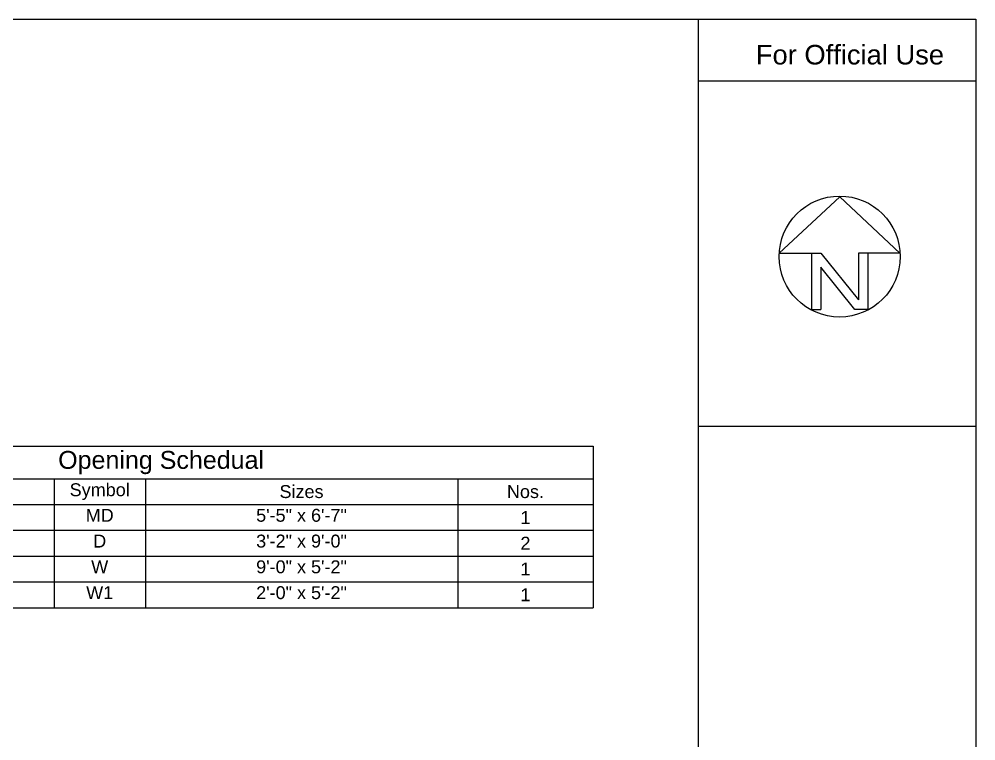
# Model space of a CAD drawing. Header units: inches. Extents: x -6800 to 96653, y -25814 to 17379.
# Drawn here: x 16487 to 17976, y -2603 to -1480 of the extents above; entities that cross this region are included whole.
import ezdxf

# ---------------------------------------------------------------- set-up
doc = ezdxf.new("R2010")
doc.units = ezdxf.units.IN
doc.header["$MEASUREMENT"] = 0
doc.layers.add('Page Format', color=7, linetype='Continuous', lineweight=25)
doc.layers.add('text', color=31, linetype='Continuous', lineweight=13)
doc.styles.get("Standard").update_dxf_attribs({"font": 'arial.ttf'})

# ---------------------------------------------------------------- blocks, each defined once
blk = doc.blocks.new('North Arrow')
for p, q in [((0, 0), (-12.86, -11.999)), ((0, 0), (12.782, -11.999)), ((-12.86, -11.999), (-6, -11.999)), ((-6, -11.999), (-6, -23.999)), ((-6, -11.999), (-4, -11.999)), ((-4, -11.999), (4, -21.999)), ((4, -11.999), (4, -21.999)), ((6, -11.999), (4, -11.999)), ((12.782, -11.999), (6, -11.999)), ((6, -11.999), (6, -23.999)), ((3.195, -23.996), (-4, -15.002)), ((-4, -15.002), (-4, -23.999)), ((-6, -23.999), (-4, -23.999)), ((6, -23.999), (3.195, -23.999))]:
    blk.add_line(p, q)
blk.add_circle((-0.013, -12.745), 12.885)
blk = doc.blocks.new('*T168')
at = {"layer": 'text', "color": 0, "linetype": 'ByBlock', "lineweight": -2, "transparency": 16777216}
for p, q in [((0, 0), (1344.4, 0)), ((0, 0), (0, -251.1)), ((1344.4, 0), (1344.4, -251.1)), ((0, -50.5), (1344.4, -50.5)), ((102, -50.5), (102, -251.1)), ((505.7, -50.5), (505.7, -251.1)), ((647.7, -50.5), (647.7, -251.1)), ((1133.5, -50.5), (1133.5, -251.1)), ((0, -90.6), (1344.4, -90.6)), ((0, -130.7), (1344.4, -130.7)), ((0, -170.9), (1344.4, -170.9)), ((0, -211), (1344.4, -211)), ((0, -251.1), (1344.4, -251.1))]:
    blk.add_line(p, q, dxfattribs=at)
at = {"layer": 'text', "color": 0, "transparency": 16777216}
for s, insert, char_height, width, attachment_point in [('Opening Schedual', (672.2, -25.3), 27.856, 1331.05, 5), ('Particular', (303.8, -70.6), 20.06, 390.364, 5), ('Symbol', (576.7, -70.6), 20.06, 128.655, 5), ('Sizes', (890.6, -70.6), 20.06, 472.347, 5), ('S.N', (51, -70.6), 20.06, 88.6, 5), ('Nos.', (1238.9, -70.6), 20.06, 197.599, 5), ('1', (51, -110.7), 20.1, 88.6, 5), ('Main Door', (303.8, -97.3), 20.06, 390.364, 2), ('MD', (576.7, -97.3), 20.06, 128.655, 2), ('5\'-5" x 6\'-7"', (890.6, -97.3), 20.057, 472.347, 2), ('1', (1238.9, -110.7), 20.1, 197.599, 5), ('2', (51, -150.8), 20.1, 88.6, 5), ('Door', (303.8, -137.4), 20.06, 390.364, 2), ('D', (576.7, -137.4), 20.1, 128.655, 2), ('3\'-2" x 9\'-0"', (890.6, -137.4), 20.057, 472.347, 2), ('2', (1238.9, -150.8), 20.1, 197.599, 5), ('Window', (303.8, -177.5), 20.06, 390.364, 2), ('W', (576.7, -177.5), 20.1, 128.655, 2), ('9\'-0" x 5\'-2"', (890.6, -177.5), 20.057, 472.347, 2), ('3', (51, -190.9), 20.1, 88.6, 5), ('1', (1238.9, -190.9), 20.1, 197.599, 5), ('4', (51, -231), 20.1, 88.6, 5), ('Window', (303.8, -217.7), 20.06, 390.364, 2), ('W1', (576.7, -217.7), 20.06, 128.655, 2), ('2\'-0" x 5\'-2"', (890.6, -217.7), 20.057, 472.347, 2), ('1', (1238.9, -231), 20.1, 197.599, 5)]:
    blk.add_mtext(s, dxfattribs=dict(at, insert=insert, char_height=char_height, width=width, attachment_point=attachment_point))

msp = doc.modelspace()

# ---------------------------------------------------------------- linework, layer by layer
msp.add_line((17543.6, -1480.3), (17543.6, -1576.3))
at = {"layer": 'Page Format'}
for p, q in [((14798, -1480.3), (17975.6, -1480.3)), ((17975.6, -1480.3), (17975.6, -3726.7)), ((17543.6, -1576.3), (17543.6, -3189.1)), ((17543.6, -1576.3), (17975.6, -1576.3)), ((17543.6, -2113.9), (17975.6, -2113.9))]:
    msp.add_line(p, q, dxfattribs=at)

# ---------------------------------------------------------------- block references
msp.add_blockref('*T168', (16036.1, -2145.1))
at = {"layer": 'Page Format', "xscale": 7.30889324890759, "yscale": 7.30889324890759, "zscale": 7.30889324890759}
msp.add_blockref('North Arrow', (17763.8, -1756.6), dxfattribs=at)

# ---------------------------------------------------------------- texts
at = {"layer": 'Page Format', "insert": (17633.3, -1520.4), "char_height": 30.421, "attachment_point": 1}
msp.add_mtext_dynamic_manual_height_columns('For Official Use', width=449.901, gutter_width=152.1, heights=[0], dxfattribs=at)

doc.saveas('drawing.dxf')
